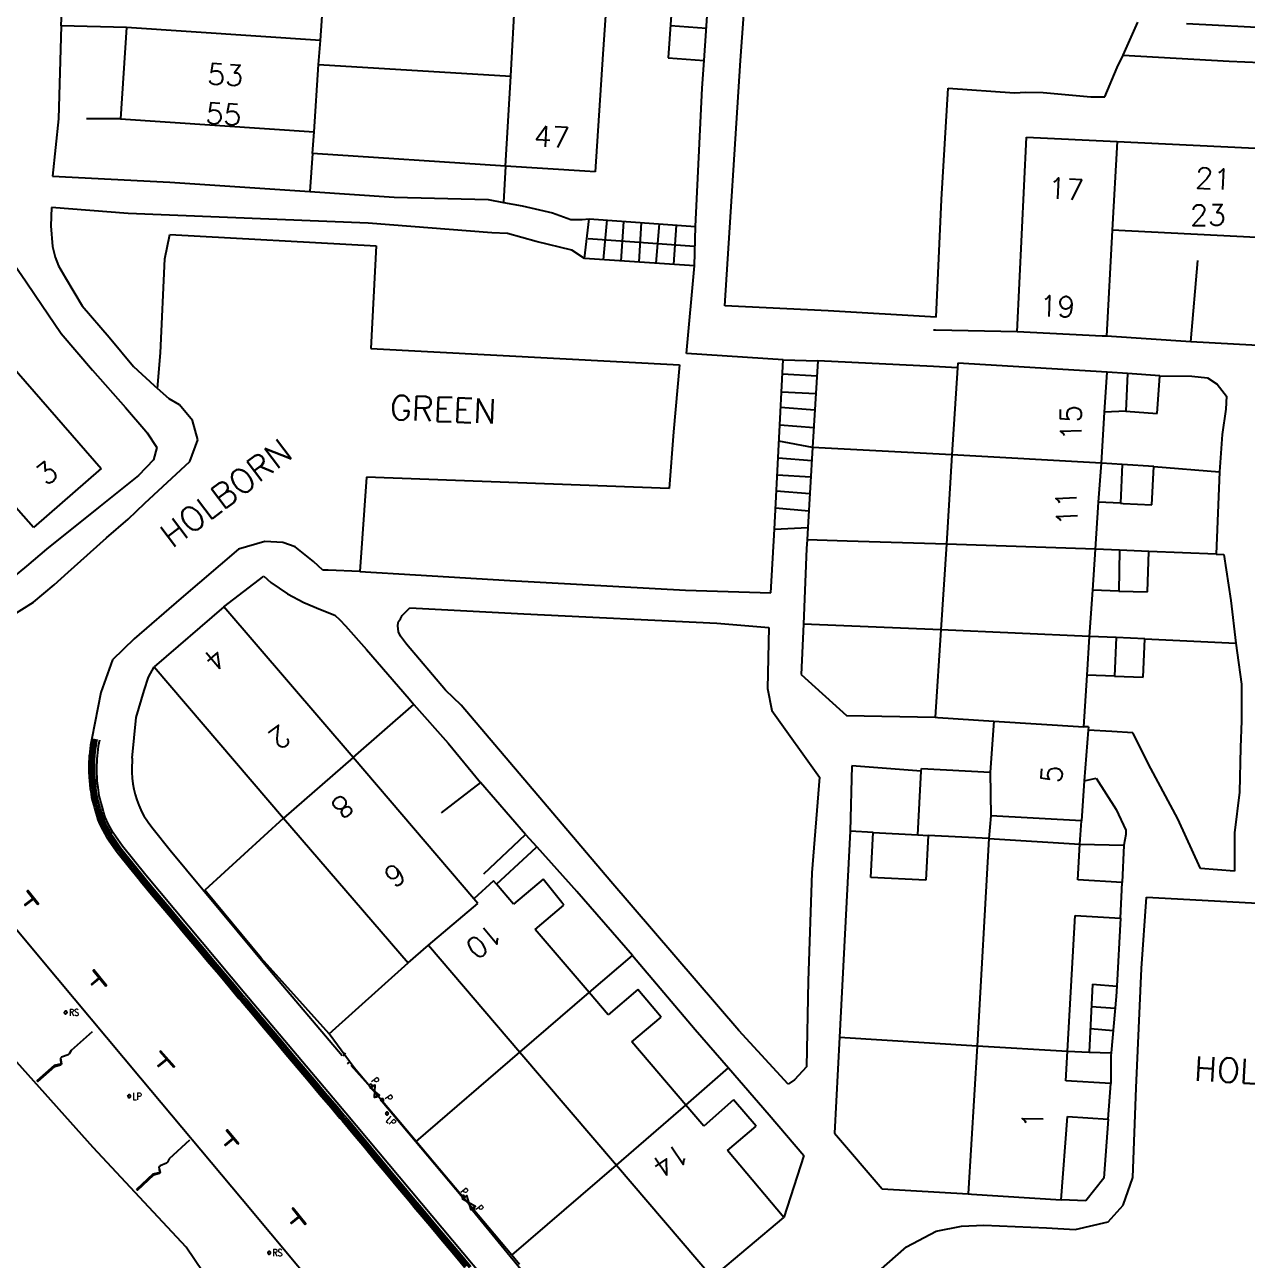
# Model space of a CAD drawing. Extents: x 427500 to 429848, y 434500 to 436505.
# Drawn here: x 429245.7 to 429316, y 435258.1 to 435329.1 of the extents above; entities that cross this region are included whole.
import ezdxf

# ---------------------------------------------------------------- set-up
doc = ezdxf.new("R2010")
doc.units = 0
doc.layers.get('0').update_dxf_attribs({"color": 222})
doc.layers.add('LPTIP_Ex_Base', color=8, linetype='Continuous')
doc.styles.add('MtXpl_Romans', font='romans__.ttf')
doc.styles.get("Standard").update_dxf_attribs({"font": 'romans.shx'})

# ---------------------------------------------------------------- blocks, each defined once
blk = doc.blocks.new('MH_LINE')
at = {"color": 0, "linetype": 'ByBlock', "flags": 128}
blk.add_lwpolyline([(-0.5, 0), (0.5, 0)], dxfattribs=at)
blk = doc.blocks.new('FENCE_UP')
at = {"color": 0, "linetype": 'ByBlock', "flags": 128}
blk.add_lwpolyline([(0, 0.5), (0, -0.5)], dxfattribs=at)
blk = doc.blocks.new('GATE')
at = {"color": 0, "linetype": 'ByBlock', "flags": 128}
for points in [[(-0.450902, 0), (-0.451904, 0.007014), (-0.455912, 0.014028), (-0.460922, 0.019038), (-0.467936, 0.023046), (-0.475952, 0.024048), (-0.482966, 0.023046), (-0.48998, 0.019038), (-0.49499, 0.014028), (-0.498998, 0.007014), (-0.5, 0), (-0.498998, -0.007014), (-0.49499, -0.014028), (-0.48998, -0.019038), (-0.482966, -0.023046), (-0.475952, -0.024048), (-0.467936, -0.023046), (-0.460922, -0.019038), (-0.455912, -0.014028), (-0.451904, -0.007014)], [(-0.475952, 0.024048), (-0.475952, 0.078156), (0.475952, -0.078156), (0.475952, -0.024048)], [(-0.475952, -0.024048), (-0.475952, -0.078156), (0.475952, 0.078156), (0.475952, 0.024048)], [(-0.450902, 0), (-0.451904, -0.007014)], [(0.5, 0), (0.498998, 0.007014), (0.49499, 0.014028), (0.48998, 0.019038), (0.482966, 0.023046), (0.475952, 0.024048), (0.467936, 0.023046), (0.460922, 0.019038), (0.455912, 0.014028), (0.451904, 0.007014), (0.450902, 0), (0.451904, -0.007014), (0.455912, -0.014028), (0.460922, -0.019038), (0.467936, -0.023046), (0.475952, -0.024048), (0.482966, -0.023046), (0.48998, -0.019038), (0.49499, -0.014028), (0.498998, -0.007014)], [(0.5, 0), (0.498998, -0.007014)]]:
    blk.add_lwpolyline(points, dxfattribs=at)
blk = doc.blocks.new('CIRCL')
at = {"color": 0, "linetype": 'ByBlock', "flags": 128}
for points in [[(0.5, 0), (0.475, 0.154), (0.404, 0.293), (0.293, 0.404), (0.154, 0.475), (0, 0.5), (-0.154, 0.475), (-0.293, 0.404), (-0.404, 0.293), (-0.475, 0.154), (-0.5, 0), (-0.475, -0.154), (-0.404, -0.293), (-0.293, -0.404), (-0.154, -0.475), (0, -0.5), (0.154, -0.475), (0.293, -0.404), (0.404, -0.293), (0.475, -0.154)], [(0.5, 0), (0.475, -0.154)]]:
    blk.add_lwpolyline(points, dxfattribs=at)
blk = doc.blocks.new('MH_BANK_L')
at = {"color": 0, "linetype": 'ByBlock', "flags": 128}
for points in [[(-0.19, 0.02005), (-0.5, 0.02005)], [(-0.5, 0.02005), (-0.5, 0.00005)], [(-0.5, 0.01905), (-0.19, 0.01905)], [(-0.5, 0.01795), (-0.19, 0.01795)], [(-0.5, 0.01695), (-0.19, 0.01695)], [(-0.5, 0.01595), (-0.19, 0.01595)], [(-0.5, 0.01495), (-0.19, 0.01495)], [(-0.5, 0.01395), (-0.19, 0.01395)], [(-0.5, 0.01305), (-0.19, 0.01305)], [(-0.5, 0.01205), (-0.19, 0.01205)], [(-0.5, 0.01105), (-0.19, 0.01105)], [(-0.5, 0.01005), (-0.19, 0.01005)], [(-0.5, 0.00905), (-0.19, 0.00905)], [(-0.5, 0.00805), (-0.19, 0.00805)], [(-0.5, 0.00695), (-0.19, 0.00695)], [(-0.5, 0.00595), (-0.19, 0.00595)], [(-0.5, 0.00495), (-0.19, 0.00495)], [(-0.5, 0.00405), (-0.19, 0.00405)], [(-0.5, 0.00295), (-0.19, 0.00295)], [(-0.5, 0.00195), (-0.19, 0.00195)], [(-0.5, 0.00105), (-0.19, 0.00105)], [(-0.5, 0.00005), (-0.19, 0.00005)], [(-0.19, 0.00005), (-0.19, 0.02005)], [(-0.1, -0.04005), (-0.19, 0.02005)], [(-0.19, 0.01905), (-0.101, -0.03995)], [(-0.19, 0.01795), (-0.102, -0.04005)], [(-0.19, 0.01695), (-0.1031, -0.03995)], [(-0.19, 0.01595), (-0.1042, -0.04005)], [(-0.19, 0.01495), (-0.1052, -0.03995)], [(-0.19, 0.01395), (-0.1062, -0.03995)], [(-0.19, 0.01305), (-0.1072, -0.03995)], [(-0.19, 0.01205), (-0.108, -0.03995)], [(-0.19, 0.01105), (-0.109, -0.03995)], [(-0.19, 0.01005), (-0.11, -0.04005)], [(-0.19, 0.00905), (-0.1112, -0.03995)], [(-0.19, 0.00805), (-0.19, 0.00695)], [(-0.19, 0.00805), (-0.1124, -0.04005)], [(-0.19, 0.00695), (-0.1135, -0.03995)], [(-0.19, 0.00595), (-0.1144, -0.03995)], [(-0.19, 0.00495), (-0.1154, -0.03995)], [(-0.19, 0.00405), (-0.1163, -0.03995)], [(-0.19, 0.00295), (-0.1173, -0.03995)], [(-0.19, 0.00195), (-0.1183, -0.03995)], [(-0.19, 0.00105), (-0.1191, -0.04005)], [(-0.19, 0.00005), (-0.12, -0.04005)], [(-0.0601, 0.04005), (-0.11, -0.04005)], [(-0.0601, 0.04005), (-0.109, -0.03995)], [(-0.0601, 0.04005), (-0.108, -0.03995)], [(-0.0601, 0.04005), (-0.1072, -0.03995)], [(-0.0601, 0.04005), (-0.1062, -0.03995)], [(-0.0601, 0.04005), (-0.1058, -0.03085)], [(-0.0601, 0.04005), (-0.1055, -0.03155)], [(-0.0601, 0.04005), (-0.1052, -0.03995)], [(-0.0601, 0.04005), (-0.1042, -0.04005)], [(-0.0601, 0.04005), (-0.1031, -0.03995)], [(-0.0601, 0.04005), (-0.102, -0.04005)], [(-0.0601, 0.04005), (-0.101, -0.03995)], [(-0.0601, 0.04005), (-0.1, -0.04005)], [(-0.0601, 0.04005), (-0.1, -0.04005)], [(-0.04, 0.04005), (-0.0601, 0.04005)], [(0.05, 0.00005), (-0.04, 0.04005)], [(0.07, 0.00005), (0.05, 0.00005)], [(0.12, 0.02005), (0.07, 0.00005)], [(0.5, 0.02005), (0.12, 0.02005)], [(-0.1, -0.04005), (-0.12, -0.04005)], [(-0.1058, -0.03085), (-0.1137, -0.03085)], [(-0.1055, -0.03155), (-0.1127, -0.03155)], [(-0.1059, -0.03225), (-0.1116, -0.03225)], [(-0.1065, -0.03295), (-0.1105, -0.03295)], [(-0.107, -0.03375), (-0.1094, -0.03375)], [(-0.1075, -0.03445), (-0.1083, -0.03445)], [(-0.1055, -0.03155), (-0.1077, -0.03485)]]:
    blk.add_lwpolyline(points, dxfattribs=at)

msp = doc.modelspace()

# ---------------------------------------------------------------- linework, layer by layer
at = {"layer": 'LPTIP_Ex_Base', "color": 251, "true_color": 0x636466}
for p, q in [((429286.85, 435327.05), (429287.75, 435339.4)), ((429247.8, 435329.05), (429248.05, 435335.35)), ((429262.7, 435328.2), (429263.05, 435333.09)), ((429273.64, 435326.15), (429273.99, 435332.34)), ((429279.25, 435332.05), (429278.94, 435327.41)), ((429282.96, 435330.95), (429282.7, 435327.2)), ((429284.76, 435327.05), (429285.02, 435330.9)), ((429247.8, 435329.05), (429247.65, 435323.7)), ((429251.55, 435328.95), (429247.8, 435329.05)), ((429251.55, 435328.95), (429251.2, 435323.7)), ((429262.7, 435328.2), (429251.55, 435328.95)), ((429282.83, 435329.06), (429284.89, 435328.9)), ((429308.85, 435327.35), (429309.7, 435329.25)), ((429312.5, 435329.18), (429321.55, 435328.7)), ((429262.6, 435326.81), (429262.7, 435328.2)), ((429278.94, 435327.41), (429278.5, 435320.65)), ((429282.7, 435327.2), (429284.76, 435327.05)), ((429308.5, 435326.65), (429308.85, 435327.35)), ((429308.85, 435327.35), (429314.95, 435327)), ((429262.34, 435322.94), (429262.6, 435326.81)), ((429262.6, 435326.81), (429273.64, 435326.15)), ((429284.65, 435325.45), (429284.76, 435327.05)), ((429285.95, 435312.95), (429286.85, 435327.05)), ((429307.8, 435324.95), (429308.5, 435326.65)), ((429314.95, 435327), (429319.91, 435326.82)), ((429273.35, 435320.98), (429273.64, 435326.15)), ((429284.26, 435317.5), (429284.65, 435325.45)), ((429298.4, 435319.05), (429298.8, 435325.45)), ((429298.8, 435325.45), (429302.6, 435325.19)), ((429302.6, 435325.19), (429303.25, 435325.23)), ((429303.25, 435325.23), (429304.25, 435325.2)), ((429304.25, 435325.2), (429307, 435324.95)), ((429307, 435324.95), (429307.8, 435324.95)), ((429247.65, 435323.7), (429247.3, 435320.4)), ((429251.2, 435323.7), (429249.25, 435323.7)), ((429251.2, 435323.7), (429262.34, 435322.94)), ((429262.25, 435321.7), (429262.34, 435322.94)), ((429302.75, 435311.45), (429303.3, 435322.65)), ((429303.3, 435322.65), (429308.5, 435322.4)), ((429308.5, 435322.4), (429308.23, 435317.3)), ((429308.5, 435322.4), (429319.57, 435321.86)), ((429262.25, 435321.7), (429262.09, 435319.52)), ((429273.35, 435320.98), (429262.25, 435321.7)), ((429273.35, 435320.98), (429273.23, 435318.89)), ((429277.91, 435320.69), (429273.35, 435320.98)), ((429247.3, 435320.4), (429254.05, 435320.05)), ((429254.05, 435320.05), (429262.09, 435319.52)), ((429278.5, 435320.65), (429277.91, 435320.69)), ((429262.09, 435319.52), (429266.95, 435319.2)), ((429247.25, 435318.6), (429247.2, 435317.55)), ((429251.65, 435318.25), (429247.25, 435318.6)), ((429266.95, 435319.2), (429272.35, 435319.05)), ((429272.35, 435319.05), (429273.23, 435318.89)), ((429273.23, 435318.89), (429274.3, 435318.7)), ((429274.3, 435318.7), (429276.05, 435318.3)), ((429298.1, 435312.3), (429298.4, 435319.05)), ((429265.45, 435317.7), (429251.65, 435318.25)), ((429276.05, 435318.3), (429277.1, 435317.9)), ((429277.1, 435317.9), (429277.75, 435317.9)), ((429277.75, 435317.9), (429278.16, 435317.95)), ((429277.89, 435315.66), (429278.16, 435317.95)), ((429278.16, 435317.95), (429284.26, 435317.5)), ((429247.2, 435317.55), (429247.3, 435316.35)), ((429272.55, 435317.15), (429265.45, 435317.7)), ((429279.16, 435317.88), (429278.95, 435315.59)), ((429280, 435315.52), (429280.15, 435317.8)), ((429281.15, 435317.73), (429281, 435315.46)), ((429282, 435315.39), (429282.2, 435317.65)), ((429283.15, 435317.58), (429283, 435315.33)), ((429284.2, 435315.25), (429284.26, 435317.5)), ((429308.23, 435317.3), (429307.9, 435311.2)), ((429319.22, 435316.73), (429308.23, 435317.3)), ((429253.75, 435315.65), (429254.05, 435317.05)), ((429254.05, 435317.05), (429265.9, 435316.4)), ((429273.45, 435317.1), (429272.55, 435317.15)), ((429275.1, 435316.65), (429273.45, 435317.1)), ((429277.15, 435316.15), (429275.1, 435316.65)), ((429284.2, 435316.35), (429278.1, 435316.8)), ((429247.3, 435316.35), (429247.45, 435315.75)), ((429265.9, 435316.4), (429265.6, 435310.5)), ((429277.89, 435315.66), (429277.15, 435316.15)), ((429245.15, 435315.25), (429245.74, 435314.38)), ((429247.45, 435315.75), (429247.65, 435315.25)), ((429247.65, 435315.25), (429248.05, 435314.55)), ((429253.5, 435310.25), (429253.75, 435315.65)), ((429284.2, 435315.25), (429277.89, 435315.66)), ((429283.75, 435310.2), (429284.2, 435315.25)), ((429312.75, 435310.88), (429313.15, 435315.55)), ((429245.74, 435314.38), (429246.3, 435313.55)), ((429248.05, 435314.55), (429249, 435312.95)), ((429246.3, 435313.55), (429247.8, 435311.35)), ((429249, 435312.95), (429250.55, 435311.15)), ((429291.9, 435312.65), (429285.95, 435312.95)), ((429298.1, 435312.3), (429291.9, 435312.65)), ((429242.88, 435311.87), (429250.1, 435303.6)), ((429298.06, 435311.55), (429297.95, 435311.55)), ((429302.75, 435311.45), (429298.06, 435311.55)), ((429247.8, 435311.35), (429249.6, 435309.25)), ((429250.55, 435311.15), (429251.95, 435309.45)), ((429307.65, 435311.21), (429302.75, 435311.45)), ((429307.9, 435311.2), (429307.65, 435311.21)), ((429312.75, 435310.88), (429307.9, 435311.2)), ((429318.8, 435310.55), (429312.75, 435310.88)), ((429253.33, 435308.19), (429253.5, 435310.25)), ((429265.6, 435310.5), (429283.35, 435309.55)), ((429289.3, 435309.85), (429283.75, 435310.2)), ((429251.95, 435309.45), (429253.15, 435308.36)), ((429283.35, 435309.55), (429283, 435305.7)), ((429288.8, 435300.1), (429289.3, 435309.85)), ((429289.3, 435309.85), (429291.29, 435309.79)), ((429291.29, 435309.79), (429291, 435304.8)), ((429297.94, 435309.46), (429291.29, 435309.79)), ((429299.33, 435309.39), (429297.94, 435309.46)), ((429299.33, 435309.39), (429299.01, 435304.39)), ((429299.35, 435309.65), (429299.33, 435309.39)), ((429307.93, 435309.13), (429299.35, 435309.65)), ((429246.2, 435300.2), (429238.7, 435308.7)), ((429249.6, 435309.25), (429251.5, 435307.1)), ((429291.24, 435308.9), (429289.26, 435309.01)), ((429307.78, 435306.84), (429307.93, 435309.13)), ((429309.1, 435309.06), (429307.93, 435309.13)), ((429309.1, 435309.06), (429309, 435306.9)), ((429310.97, 435308.93), (429309.1, 435309.06)), ((429310.8, 435306.75), (429310.97, 435308.93)), ((429310.97, 435308.93), (429312.8, 435308.9)), ((429312.8, 435308.9), (429313.7, 435308.8)), ((429313.7, 435308.8), (429314.25, 435308.45)), ((429253.15, 435308.36), (429253.33, 435308.19)), ((429254, 435307.6), (429253.33, 435308.19)), ((429289.21, 435308.01), (429291.18, 435307.9)), ((429314.25, 435308.45), (429314.8, 435307.75)), ((429254.6, 435307.25), (429254, 435307.6)), ((429255.35, 435306.35), (429254.6, 435307.25)), ((429314.8, 435307.75), (429314.75, 435307)), ((429251.5, 435307.1), (429252.66, 435305.75)), ((429291.13, 435306.95), (429289.16, 435307.11)), ((429307.6, 435303.9), (429307.78, 435306.84)), ((429309, 435306.9), (429307.78, 435306.84)), ((429309, 435306.9), (429310.8, 435306.75)), ((429314.75, 435307), (429314.55, 435305.55)), ((429255.65, 435305.25), (429255.35, 435306.35)), ((429289.11, 435306.11), (429291.07, 435305.95)), ((429252.66, 435305.75), (429252.75, 435305.65)), ((429252.75, 435305.65), (429253.3, 435304.8)), ((429255.2, 435304), (429255.65, 435305.25)), ((429283, 435305.7), (429282.75, 435302.45)), ((429291, 435304.8), (429289.06, 435305.16)), ((429314.55, 435305.55), (429314.4, 435303.4)), ((429253.3, 435304.8), (429253.1, 435304.1)), ((429291, 435304.8), (429290.72, 435300.2)), ((429299.01, 435304.39), (429291, 435304.8)), ((429253.1, 435304.1), (429252.25, 435303.2)), ((429252.61, 435301.61), (429255.2, 435304)), ((429289.01, 435304.21), (429290.95, 435304.05)), ((429299.01, 435304.39), (429298.69, 435299.24)), ((429307.6, 435303.9), (429299.01, 435304.39)), ((429307.44, 435301.66), (429307.6, 435303.9)), ((429308.8, 435303.83), (429307.6, 435303.9)), ((429308.8, 435303.83), (429308.7, 435301.6)), ((429310.62, 435303.72), (429308.8, 435303.83)), ((429310.5, 435301.5), (429310.62, 435303.72)), ((429310.62, 435303.72), (429314.4, 435303.4)), ((429250.1, 435303.6), (429246.2, 435300.2)), ((429252.25, 435303.2), (429249.95, 435301.35)), ((429252.25, 435303.2), (429252.25, 435303.2)), ((429265.35, 435303.1), (429264.97, 435297.68)), ((429282.75, 435302.45), (429265.35, 435303.1)), ((429290.9, 435303.1), (429288.96, 435303.21)), ((429314.4, 435303.4), (429314.194, 435298.669)), ((429288.91, 435302.31), (429290.84, 435302.15)), ((429251.658, 435300.689), (429252.61, 435301.61)), ((429307.27, 435298.95), (429307.44, 435301.66)), ((429308.7, 435301.6), (429307.44, 435301.66)), ((429308.7, 435301.6), (429308.85, 435301.59)), ((429308.85, 435301.59), (429310.5, 435301.5)), ((429249.95, 435301.35), (429246.95, 435298.95)), ((429290.78, 435301.15), (429288.86, 435301.31)), ((429250.396, 435299.605), (429251.658, 435300.689)), ((429288.8, 435300.1), (429290.72, 435300.2)), ((429290.72, 435300.2), (429290.68, 435299.5)), ((429248.923, 435298.283), (429250.396, 435299.605)), ((429288.6, 435296.45), (429288.8, 435300.1)), ((429290.68, 435299.5), (429290.65, 435299)), ((429292.981, 435299.425), (429290.68, 435299.5)), ((429298.69, 435299.24), (429292.981, 435299.425)), ((429246.95, 435298.95), (429245.812, 435297.991)), ((429258, 435298.95), (429254.7, 435296.15)), ((429259.5, 435299.4), (429258, 435298.95)), ((429260.55, 435299.35), (429259.5, 435299.4)), ((429261.25, 435299.1), (429260.55, 435299.35)), ((429262.3, 435298.25), (429261.25, 435299.1)), ((429290.65, 435299), (429290.47, 435294.65)), ((429298.69, 435299.24), (429298.37, 435294.32)), ((429307.27, 435298.95), (429298.69, 435299.24)), ((429307.11, 435296.61), (429307.27, 435298.95)), ((429308.65, 435298.9), (429307.27, 435298.95)), ((429308.65, 435298.9), (429308.6, 435296.55)), ((429310.33, 435298.83), (429308.65, 435298.9)), ((429310.25, 435296.5), (429310.33, 435298.83)), ((429314.194, 435298.669), (429310.33, 435298.83)), ((429248.208, 435297.644), (429248.923, 435298.283)), ((429262.85, 435297.75), (429262.3, 435298.25)), ((429314.194, 435298.669), (429314.65, 435298.65)), ((429314.65, 435298.65), (429315.05, 435296)), ((429245.812, 435297.991), (429244.248, 435296.714)), ((429247.401, 435296.905), (429248.208, 435297.644)), ((429257.15, 435295.65), (429259.44, 435297.41)), ((429259.44, 435297.41), (429259.85, 435297.05)), ((429263.15, 435297.75), (429262.85, 435297.75)), ((429264.97, 435297.68), (429263.15, 435297.75)), ((429264.97, 435297.68), (429268.16, 435297.48)), ((429268.16, 435297.48), (429273.6, 435297.15)), ((429246.197, 435295.92), (429247.401, 435296.905)), ((429259.85, 435297.05), (429260.8, 435296.4)), ((429273.6, 435297.15), (429283.7, 435296.6)), ((429283.7, 435296.6), (429288.6, 435296.45)), ((429306.92, 435293.94), (429307.11, 435296.61)), ((429308.6, 435296.55), (429307.11, 435296.61)), ((429244.167, 435294.655), (429246.197, 435295.92)), ((429254.7, 435296.15), (429252, 435293.8)), ((429260.8, 435296.4), (429261.75, 435295.9)), ((429261.75, 435295.9), (429262.7, 435295.5)), ((429308.6, 435296.55), (429310.25, 435296.5)), ((429315.05, 435296), (429315.34, 435293.55)), ((429257.15, 435295.65), (429253.15, 435292.2)), ((429264.58, 435286.98), (429257.15, 435295.65)), ((429262.7, 435295.5), (429263.53, 435295.17)), ((429263.53, 435295.17), (429263.81, 435294.89)), ((429267.4, 435295.15), (429267.61, 435295.36)), ((429267.61, 435295.36), (429267.84, 435295.59)), ((429267.84, 435295.59), (429274.4, 435295.25)), ((429274.4, 435295.25), (429285.5, 435294.7)), ((429263.81, 435294.89), (429264.15, 435294.55)), ((429264.15, 435294.55), (429265.35, 435293.2)), ((429267.15, 435294.55), (429267.18, 435294.72)), ((429267.2, 435294.2), (429267.15, 435294.55)), ((429267.18, 435294.72), (429267.2, 435294.8)), ((429267.2, 435294.8), (429267.3, 435294.95)), ((429267.3, 435294.95), (429267.4, 435295.15)), ((429285.5, 435294.7), (429288.49, 435294.45)), ((429290.47, 435294.65), (429290.35, 435291.75)), ((429298.37, 435294.32), (429290.47, 435294.65)), ((429252, 435293.8), (429250.75, 435292.6)), ((429267.3, 435293.95), (429267.2, 435294.2)), ((429267.65, 435293.5), (429267.3, 435293.95)), ((429288.49, 435294.45), (429288.4, 435290.95)), ((429298.37, 435294.32), (429298.05, 435289.3)), ((429306.92, 435293.94), (429298.37, 435294.32)), ((429306.78, 435291.71), (429306.92, 435293.94)), ((429308.45, 435293.88), (429306.92, 435293.94)), ((429308.45, 435293.88), (429308.35, 435291.65)), ((429310.1, 435293.8), (429308.45, 435293.88)), ((429310, 435291.6), (429310.1, 435293.8)), ((429310.1, 435293.8), (429315.34, 435293.55)), ((429265.35, 435293.2), (429267.8, 435290.35)), ((429269.9, 435290.85), (429267.65, 435293.5)), ((429315.34, 435293.55), (429315.4, 435293)), ((429250.75, 435292.6), (429250.079, 435290.725)), ((429315.4, 435293), (429315.65, 435291.2)), ((429252.826, 435291.594), (429253.15, 435292.2)), ((429253.15, 435292.2), (429260.58, 435283.49)), ((429290.35, 435291.75), (429292.95, 435289.4)), ((429306.6, 435288.75), (429306.78, 435291.71)), ((429308.35, 435291.65), (429306.78, 435291.71)), ((429308.35, 435291.65), (429310, 435291.6)), ((429252.57, 435290.844), (429252.826, 435291.594)), ((429288.4, 435290.95), (429288.65, 435289.678)), ((429315.65, 435291.2), (429315.65, 435289.1)), ((429250.079, 435290.725), (429249.551, 435288.073)), ((429252.104, 435289.281), (429252.57, 435290.844)), ((429267.8, 435290.35), (429268.08, 435290.03)), ((429270.8, 435290), (429269.9, 435290.85)), ((429264.58, 435286.98), (429268.08, 435290.03)), ((429268.08, 435290.03), (429270.05, 435287.8)), ((429279.4, 435279.85), (429270.8, 435290)), ((429288.65, 435289.678), (429291.4, 435285.85)), ((429251.881, 435286.955), (429252.104, 435289.281)), ((429292.95, 435289.4), (429298.05, 435289.3)), ((429298.05, 435289.3), (429298.2, 435289.29)), ((429298.2, 435289.29), (429301.42, 435289.08)), ((429301.42, 435289.08), (429301.21, 435286.15)), ((429301.42, 435289.08), (429306.6, 435288.75)), ((429315.65, 435289.1), (429315.6, 435287.55)), ((429306.86, 435288.74), (429306.6, 435288.75)), ((429306.84, 435288.55), (429306.61, 435285.64)), ((429306.86, 435288.74), (429306.84, 435288.55)), ((429308.21, 435288.47), (429306.84, 435288.55)), ((429309.4, 435288.4), (429308.21, 435288.47)), ((429310.45, 435286.35), (429309.4, 435288.4)), ((429270.05, 435287.8), (429271.9, 435285.55)), ((429315.6, 435287.55), (429315.55, 435285)), ((429251.881, 435286.955), (429251.881, 435286.955)), ((429251.881, 435286.955), (429251.881, 435286.955)), ((429251.881, 435286.955), (429251.881, 435286.955)), ((429264.58, 435286.98), (429260.58, 435283.49)), ((429271.52, 435278.86), (429264.58, 435286.98)), ((429293.25, 435286.5), (429293.15, 435282.75)), ((429297.24, 435286.2), (429293.25, 435286.5)), ((429297.04, 435282.54), (429297.24, 435286.2)), ((429297.24, 435286.2), (429297.25, 435286.35)), ((429297.25, 435286.35), (429301.21, 435286.15)), ((429301.21, 435286.15), (429301.24, 435283.64)), ((429312, 435283.45), (429310.45, 435286.35)), ((429271.9, 435285.55), (429269.65, 435283.8)), ((429274.5, 435282.55), (429271.9, 435285.55)), ((429291.4, 435285.85), (429290.95, 435280.35)), ((429306.61, 435285.64), (429306.45, 435283.35)), ((429306.61, 435285.64), (429307.3, 435285.8)), ((429307.3, 435285.8), (429308.45, 435284)), ((429315.55, 435285), (429315.25, 435282.65)), ((429308.45, 435284), (429309, 435282.8)), ((429260.58, 435283.49), (429256.05, 435279.35)), ((429260.58, 435283.49), (429267.75, 435275.19)), ((429301.24, 435283.64), (429301.14, 435282.32)), ((429306.45, 435283.35), (429301.24, 435283.64)), ((429306.37, 435282), (429306.45, 435283.35)), ((429313.3, 435280.6), (429312, 435283.45)), ((429272.1, 435280.3), (429274.5, 435282.55)), ((429274.5, 435282.55), (429275.14, 435281.84)), ((429293.15, 435282.75), (429292.54, 435270.91)), ((429294.49, 435282.678), (429293.15, 435282.75)), ((429294.35, 435280.094), (429294.49, 435282.678)), ((429294.49, 435282.678), (429297.04, 435282.54)), ((429297.04, 435282.54), (429297.638, 435282.508)), ((429297.638, 435282.508), (429297.499, 435279.924)), ((429301.14, 435282.32), (429297.638, 435282.508)), ((429309, 435282.55), (429308.9, 435281.95)), ((429309, 435282.8), (429309, 435282.55)), ((429315.25, 435282.65), (429315.25, 435280.45)), ((429274.835, 435281.563), (429275.14, 435281.84)), ((429275.14, 435281.84), (429277.44, 435279.29)), ((429301.14, 435282.32), (429300.46, 435270.42)), ((429301.14, 435282.32), (429306.37, 435282)), ((429306.25, 435279.95), (429306.37, 435282)), ((429306.37, 435282), (429308.9, 435281.95)), ((429308.9, 435281.95), (429308.8, 435279.8)), ((429272.82, 435279.71), (429274.602, 435281.348)), ((429274.602, 435281.348), (429274.835, 435281.563)), ((429290.95, 435280.35), (429290.75, 435274.15)), ((429315.25, 435280.45), (429313.3, 435280.6)), ((429272.65, 435279.9), (429271.52, 435278.86)), ((429272.82, 435279.71), (429272.65, 435279.9)), ((429273.8, 435278.55), (429272.82, 435279.71)), ((429275.5, 435280), (429273.8, 435278.55)), ((429276.58, 435278.65), (429275.5, 435280)), ((429286.75, 435271.3), (429279.4, 435279.85)), ((429297.499, 435279.924), (429294.35, 435280.094)), ((429308.8, 435279.8), (429306.25, 435279.95)), ((429308.7, 435277.75), (429308.8, 435279.8)), ((429259.3, 435275.45), (429256.05, 435279.35)), ((429271.75, 435278.6), (429271.52, 435278.86)), ((429280.65, 435275.6), (429277.44, 435279.29)), ((429309.9, 435274.85), (429310.2, 435278.95)), ((429310.2, 435278.95), (429326.95, 435278.05)), ((429268.92, 435276.19), (429271.75, 435278.6)), ((429275.05, 435277.1), (429276.7, 435278.5)), ((429276.7, 435278.5), (429276.58, 435278.65)), ((429305.65, 435270.1), (429306.1, 435277.9)), ((429306.1, 435277.9), (429308.7, 435277.75)), ((429308.7, 435277.75), (429308.48, 435273.85)), ((429278.16, 435273.47), (429275.05, 435277.1)), ((429267.75, 435275.19), (429268.92, 435276.19)), ((429268.92, 435276.19), (429274.17, 435270.05)), ((429263.2, 435271.1), (429259.3, 435275.45)), ((429278.16, 435273.47), (429280.65, 435275.6)), ((429280.65, 435275.6), (429284.25, 435271.35)), ((429263.2, 435271.1), (429267.75, 435275.19)), ((429309.6, 435268), (429309.9, 435274.85)), ((429290.75, 435274.15), (429290.65, 435269.2)), ((429307.1, 435273.95), (429306.9, 435270.05)), ((429307.1, 435273.95), (429308.48, 435273.85)), ((429274.17, 435270.05), (429278.16, 435273.47)), ((429279.25, 435272.2), (429278.16, 435273.47)), ((429280.95, 435273.65), (429279.25, 435272.2)), ((429282.3, 435272.05), (429280.95, 435273.65)), ((429308.45, 435273.25), (429308.16, 435270.01)), ((429308.48, 435273.85), (429308.45, 435273.25)), ((429308.39, 435272.55), (429307.03, 435272.66)), ((429280.6, 435270.65), (429282.3, 435272.05)), ((429264.65, 435269.15), (429263.2, 435271.1)), ((429284.25, 435271.35), (429286.17, 435269.14)), ((429289.6, 435268.2), (429286.75, 435271.3)), ((429306.97, 435271.41), (429308.28, 435271.3)), ((429283.71, 435267.01), (429280.6, 435270.65)), ((429292.54, 435270.91), (429292.25, 435265.4)), ((429292.54, 435270.91), (429300.46, 435270.42)), ((429300.46, 435270.42), (429299.95, 435261.9)), ((429300.46, 435270.42), (429305.65, 435270.1)), ((429268.2, 435264.92), (429274.17, 435270.05)), ((429274.17, 435270.05), (429279.72, 435263.56)), ((429305.55, 435268.4), (429305.65, 435270.1)), ((429305.65, 435270.1), (429306.9, 435270.05)), ((429306.9, 435270.05), (429308.16, 435270.01)), ((429308.16, 435270.01), (429308.15, 435269.85)), ((429308.15, 435269.85), (429308.15, 435268.25)), ((429268.2, 435264.92), (429264.65, 435269.15)), ((429283.71, 435267.01), (429286.17, 435269.14)), ((429286.17, 435269.14), (429288.5, 435266.45)), ((429290.65, 435269.2), (429289.95, 435268.45)), ((429289.95, 435268.45), (429289.6, 435268.2)), ((429308.15, 435268.25), (429305.55, 435268.4)), ((429308, 435266.2), (429308.15, 435268.25)), ((429309.4, 435262.85), (429309.6, 435268)), ((429279.72, 435263.56), (429283.71, 435267.01)), ((429284.75, 435265.8), (429283.71, 435267.01)), ((429286.45, 435267.3), (429284.75, 435265.8)), ((429287.75, 435265.8), (429286.45, 435267.3)), ((429288.5, 435266.45), (429290.5, 435264.1)), ((429305.29, 435261.56), (429305.65, 435266.35)), ((429305.65, 435266.35), (429308, 435266.2)), ((429308, 435266.2), (429307.75, 435262.8)), ((429286.1, 435264.4), (429287.75, 435265.8)), ((429292.25, 435265.4), (429295, 435262.2)), ((429273.71, 435258.37), (429268.2, 435264.92)), ((429289.35, 435260.55), (429286.1, 435264.4)), ((429290.5, 435264.1), (429289.35, 435260.55)), ((429273.71, 435258.37), (429279.72, 435263.56)), ((429279.72, 435263.56), (429285.25, 435257.1)), ((429307.75, 435262.8), (429306.7, 435261.5)), ((429308.85, 435261.25), (429309.4, 435262.85)), ((429295, 435262.2), (429299.95, 435261.9)), ((429299.95, 435261.9), (429300.14, 435261.89)), ((429300.14, 435261.89), (429305.29, 435261.56)), ((429306.7, 435261.5), (429305.29, 435261.56)), ((429308, 435260.3), (429308.85, 435261.25)), ((429285.25, 435257.1), (429289.35, 435260.55)), ((429296.4, 435258.85), (429298.1, 435259.75)), ((429298.1, 435259.75), (429299.55, 435260.05)), ((429299.55, 435260.05), (429300.85, 435260.1)), ((429300.85, 435260.1), (429304.45, 435259.95)), ((429304.45, 435259.95), (429306.1, 435259.85)), ((429306.1, 435259.85), (429308, 435260.3)), ((429274.15, 435257.85), (429273.71, 435258.37)), ((429294.8, 435257.45), (429296.4, 435258.85))]:
    msp.add_line(p, q, dxfattribs=at)
at = {"layer": 'LPTIP_Ex_Base', "color": 251, "true_color": 0x636466, "flags": 128}
for points in [[(429198.78, 435332.928), (429204.536, 435325.901), (429210.581, 435318.631), (429216.784, 435311.241), (429223.709, 435302.909), (429229.385, 435296.065), (429235.028, 435289.291), (429240.614, 435282.634), (429246.597, 435275.473), (429252.351, 435268.575), (429258.209, 435261.59), (429264.695, 435253.809)], [(429260.595, 435250.267), (429258.781, 435253.215), (429254.992, 435258.83), (429249.628, 435264.559), (429241.158, 435274.006), (429233.656, 435282.713), (429225.857, 435291.355), (429221.504, 435296.555), (429214.582, 435305.157), (429208.413, 435311.407), (429201.187, 435316.07), (429198.158, 435317.935)], [(429249.551, 435288.073), (429249.517, 435287.889), (429249.486, 435287.698), (429249.458, 435287.507), (429249.436, 435287.315), (429249.417, 435287.125), (429249.416, 435287.113), (429249.414, 435287.078), (429249.403, 435286.93), (429249.392, 435286.738), (429249.387, 435286.545), (429249.385, 435286.352), (429249.389, 435286.136), (429249.394, 435286.071), (429249.398, 435286.013), (429249.411, 435285.84), (429249.427, 435285.634), (429249.448, 435285.415), (429249.473, 435285.211), (429249.492, 435285.073), (429249.496, 435285.042), (429249.518, 435284.878), (429249.549, 435284.693), (429249.6, 435284.477), (429249.674, 435284.234), (429249.713, 435284.093), (429249.74, 435283.999), (429249.802, 435283.741), (429249.909, 435283.406), (429250.028, 435283.138), (429250.101, 435282.974), (429250.409, 435282.423), (429250.521, 435282.26), (429250.967, 435281.61), (429251.102, 435281.442), (429251.727, 435280.662), (429252.315, 435279.929), (429252.355, 435279.882), (429252.998, 435279.116), (429253.641, 435278.35), (429254.284, 435277.584), (429254.927, 435276.818), (429255.57, 435276.052), (429256.213, 435275.287), (429256.856, 435274.521), (429257.499, 435273.755), (429258.017, 435273.138), (429258.143, 435272.989), (429258.788, 435272.225), (429259.432, 435271.461), (429260.077, 435270.697), (429260.722, 435269.932), (429261.367, 435269.168), (429262.012, 435268.404), (429262.657, 435267.64), (429263.302, 435266.876), (429263.821, 435266.261), (429263.946, 435266.111), (429264.588, 435265.344), (429265.229, 435264.577), (429265.871, 435263.809), (429266.512, 435263.042), (429267.153, 435262.275), (429267.795, 435261.508), (429268.177, 435261.051), (429268.437, 435260.741), (429269.079, 435259.975), (429269.722, 435259.208), (429270.364, 435258.442), (429271.007, 435257.676)], [(429249.649, 435288.055), (429249.615, 435287.87), (429249.584, 435287.682), (429249.558, 435287.493), (429249.535, 435287.304), (429249.517, 435287.116), (429249.516, 435287.104), (429249.513, 435287.07), (429249.502, 435286.924), (429249.492, 435286.733), (429249.487, 435286.542), (429249.485, 435286.351), (429249.489, 435286.138), (429249.493, 435286.079), (429249.498, 435286.02), (429249.511, 435285.847), (429249.527, 435285.642), (429249.547, 435285.425), (429249.573, 435285.224), (429249.591, 435285.087), (429249.595, 435285.055), (429249.617, 435284.891), (429249.648, 435284.71), (429249.697, 435284.5), (429249.77, 435284.263), (429249.81, 435284.12), (429249.837, 435284.023), (429249.899, 435283.765), (429250.005, 435283.437), (429250.119, 435283.179), (429250.188, 435283.023), (429250.496, 435282.472), (429250.603, 435282.316), (429251.045, 435281.672), (429251.18, 435281.504), (429251.805, 435280.724), (429252.392, 435279.992), (429252.431, 435279.946), (429253.074, 435279.18), (429253.717, 435278.414), (429254.36, 435277.648), (429255.003, 435276.883), (429255.647, 435276.117), (429256.29, 435275.351), (429256.933, 435274.585), (429257.576, 435273.819), (429258.093, 435273.203), (429258.219, 435273.054), (429258.864, 435272.29), (429259.509, 435271.525), (429260.154, 435270.761), (429260.799, 435269.997), (429261.444, 435269.233), (429262.089, 435268.468), (429262.734, 435267.704), (429263.379, 435266.94), (429263.897, 435266.325), (429264.023, 435266.175), (429264.664, 435265.408), (429265.306, 435264.641), (429265.947, 435263.873), (429266.589, 435263.106), (429267.23, 435262.339), (429267.871, 435261.572), (429268.254, 435261.115), (429268.513, 435260.805), (429269.156, 435260.039), (429269.798, 435259.273), (429270.441, 435258.506), (429271.083, 435257.74)], [(429249.748, 435288.036), (429249.714, 435287.854), (429249.683, 435287.668), (429249.657, 435287.481), (429249.635, 435287.294), (429249.616, 435287.107), (429249.616, 435287.097), (429249.611, 435287.041), (429249.602, 435286.917), (429249.592, 435286.73), (429249.587, 435286.541), (429249.585, 435286.353), (429249.588, 435286.152), (429249.597, 435286.034), (429249.598, 435286.028), (429249.61, 435285.855), (429249.626, 435285.651), (429249.647, 435285.437), (429249.672, 435285.237), (429249.695, 435285.068), (429249.699, 435285.037), (429249.716, 435284.906), (429249.745, 435284.733), (429249.793, 435284.529), (429249.866, 435284.29), (429249.931, 435284.059), (429249.933, 435284.05), (429249.995, 435283.795), (429250.096, 435283.477), (429250.259, 435283.109), (429250.28, 435283.064), (429250.579, 435282.529), (429250.775, 435282.243), (429251.128, 435281.729), (429251.365, 435281.433), (429251.991, 435280.653), (429252.47, 435280.056), (429252.621, 435279.875), (429253.265, 435279.109), (429253.908, 435278.343), (429254.551, 435277.577), (429255.194, 435276.812), (429255.837, 435276.046), (429256.48, 435275.28), (429257.123, 435274.514), (429257.766, 435273.748), (429258.17, 435273.267), (429258.41, 435272.983), (429259.055, 435272.219), (429259.7, 435271.454), (429260.345, 435270.69), (429260.99, 435269.926), (429261.634, 435269.162), (429262.279, 435268.398), (429262.924, 435267.633), (429263.569, 435266.869), (429263.974, 435266.39), (429264.213, 435266.104), (429264.854, 435265.337), (429265.496, 435264.57), (429266.137, 435263.802), (429266.778, 435263.035), (429267.42, 435262.268), (429268.061, 435261.501), (429268.33, 435261.179), (429268.703, 435260.734), (429269.346, 435259.968), (429269.988, 435259.202), (429270.631, 435258.435), (429271.273, 435257.669)], [(429249.846, 435288.018), (429249.812, 435287.836), (429249.782, 435287.652), (429249.756, 435287.467), (429249.734, 435287.282), (429249.716, 435287.098), (429249.715, 435287.088), (429249.711, 435287.033), (429249.702, 435286.912), (429249.692, 435286.724), (429249.687, 435286.538), (429249.685, 435286.352), (429249.688, 435286.154), (429249.697, 435286.042), (429249.698, 435286.035), (429249.71, 435285.862), (429249.726, 435285.659), (429249.746, 435285.447), (429249.771, 435285.25), (429249.794, 435285.081), (429249.798, 435285.05), (429249.814, 435284.923), (429249.844, 435284.75), (429249.891, 435284.552), (429249.962, 435284.319), (429250.027, 435284.086), (429250.03, 435284.074), (429250.092, 435283.819), (429250.192, 435283.508), (429250.351, 435283.15), (429250.367, 435283.112), (429250.666, 435282.578), (429250.857, 435282.3), (429251.206, 435281.792), (429251.443, 435281.495), (429252.069, 435280.715), (429252.547, 435280.119), (429252.698, 435279.939), (429253.341, 435279.173), (429253.984, 435278.408), (429254.627, 435277.642), (429255.27, 435276.876), (429255.913, 435276.11), (429256.556, 435275.344), (429257.199, 435274.578), (429257.842, 435273.813), (429258.246, 435273.332), (429258.486, 435273.047), (429259.131, 435272.283), (429259.776, 435271.519), (429260.421, 435270.755), (429261.066, 435269.991), (429261.711, 435269.226), (429262.356, 435268.462), (429263.001, 435267.698), (429263.646, 435266.934), (429264.051, 435266.454), (429264.29, 435266.168), (429264.931, 435265.401), (429265.572, 435264.634), (429266.214, 435263.867), (429266.855, 435263.099), (429267.497, 435262.332), (429268.138, 435261.565), (429268.407, 435261.243), (429268.78, 435260.798), (429269.423, 435260.032), (429270.065, 435259.266), (429270.708, 435258.5), (429271.35, 435257.733)], [(429249.994, 435287.99), (429249.96, 435287.81), (429249.93, 435287.63), (429249.905, 435287.448), (429249.883, 435287.267), (429249.865, 435287.084), (429249.865, 435287.077), (429249.852, 435286.902), (429249.842, 435286.719), (429249.837, 435286.536), (429249.835, 435286.353), (429249.837, 435286.169), (429249.838, 435286.168)], [(429251.881, 435286.955), (429251.878, 435286.755), (429251.869, 435286.472), (429251.865, 435286.142), (429251.875, 435285.799), (429251.909, 435285.478), (429251.969, 435285.173), (429252.049, 435284.859), (429252.145, 435284.548), (429252.253, 435284.249), (429252.369, 435283.975), (429252.471, 435283.76), (429252.564, 435283.598), (429252.677, 435283.434), (429252.843, 435283.215), (429253.092, 435282.887), (429254.06, 435281.652), (429259.79, 435274.765), (429263.955, 435269.852)], [(429274.357, 435254.381), (429268.522, 435261.34), (429264.165, 435266.55), (429258.361, 435273.428), (429252.663, 435280.214), (429251.328, 435281.88), (429250.792, 435282.659), (429250.503, 435283.178), (429250.331, 435283.564), (429250.236, 435283.861), (429250.175, 435284.112), (429250.106, 435284.36), (429250.035, 435284.593), (429249.991, 435284.781), (429249.963, 435284.944), (429249.942, 435285.101), (429249.92, 435285.269), (429249.895, 435285.464), (429249.875, 435285.673), (429249.86, 435285.874), (429249.847, 435286.046), (429249.838, 435286.168)], [(429264.182, 435269.592), (429264.182, 435269.592)], [(429264.449, 435269.295), (429265.603, 435268.016)]]:
    msp.add_lwpolyline(points, dxfattribs=at)
for points in [[(429246.198, 435278.84), (429246.167, 435278.88), (429245.701, 435278.526), (429245.732, 435278.486)], [(429246.464, 435278.541), (429246.503, 435278.573), (429245.89, 435279.332), (429245.851, 435279.301)], [(429250.365, 435273.845), (429250.404, 435273.876), (429249.68, 435274.771), (429249.641, 435274.739)], [(429249.994, 435274.274), (429249.962, 435274.312), (429249.534, 435273.956), (429249.566, 435273.917)], [(429253.873, 435269.599), (429253.842, 435269.638), (429253.36, 435269.258), (429253.391, 435269.219)], [(429254.27, 435269.191), (429254.308, 435269.224), (429253.533, 435270.113), (429253.495, 435270.08)], [(429257.961, 435264.771), (429257.999, 435264.803), (429257.341, 435265.583), (429257.303, 435265.551)], [(429257.699, 435265.061), (429257.668, 435265.099), (429257.214, 435264.729), (429257.246, 435264.69)], [(429261.829, 435260.142), (429261.868, 435260.174), (429261.134, 435261.089), (429261.095, 435261.058)], [(429261.462, 435260.547), (429261.431, 435260.586), (429260.999, 435260.231), (429261.031, 435260.192)]]:
    msp.add_lwpolyline(points, close=True, dxfattribs=at)

# ---------------------------------------------------------------- block references
at = {"layer": 'LPTIP_Ex_Base', "color": 251, "true_color": 0x636466}
for name, p, xscale, yscale, zscale, rotation in [('CIRCL', (429248.056, 435272.328), 0.16, 0.16, 0.16, 310.277901), ('MH_BANK_L', (429248.043, 435269.758), 4.245884, 3.5, 4.245884, 41.467705), ('MH_LINE', (429264.079, 435269.925), 0.210853, 2, 0.210853, 49.16152099999999), ('FENCE_UP', (429264.315, 435269.444), 0.2, 0.2, 0.2, 312.050761), ('CIRCL', (429265.595, 435268.12), 0.16, 0.16, 0.16, 308.705869), ('CIRCL', (429251.707, 435267.516), 0.16, 0.16, 0.16, 158.552279), ('GATE', (429265.823, 435267.796), 0.6588469999999998, 2, 0.6588469999999998, 113.530143), ('CIRCL', (429266.256, 435267.295), 0.16, 0.16, 0.16, 308.705869), ('MH_LINE', (429268.524, 435264.511), 7.364258, 2, 7.364258, 309.9133640000001), ('MH_BANK_L', (429253.698, 435263.525), 4.148755, 3.5, 4.148755, 43.01261599999999), ('CIRCL', (429270.921, 435261.73), 0.16, 0.16, 0.16, 309.47193), ('GATE', (429271.239, 435261.389), 0.8446930000000001, 2, 0.8446930000000001, 128.635031), ('CIRCL', (429271.494, 435261.034), 0.16, 0.16, 0.16, 129.77789), ('MH_LINE', (429273.007, 435259.065), 4.932395, 2, 4.932395, 309.285125), ('CIRCL', (429259.758, 435258.518), 0.16, 0.16, 0.16, 120.123488)]:
    msp.add_blockref(name, p, dxfattribs=dict(at, xscale=xscale, yscale=yscale, zscale=zscale, rotation=rotation))
at = {"layer": 'LPTIP_Ex_Base', "color": 251, "true_color": 0x636466, "xscale": 0.16, "yscale": 0.16, "zscale": 0.16}
msp.add_blockref('CIRCL', (429266.53, 435266.521), dxfattribs=at)

# ---------------------------------------------------------------- texts
at = {"layer": 'LPTIP_Ex_Base', "color": 251, "true_color": 0x636466, "style": 'MtXpl_Romans'}
for s, height, rotation, p in [('53', 1.2, 356.7, (429256.176, 435325.688)), ('55', 1.2, 356.7, (429256.076, 435323.428)), ('47', 1.2, 357.1, (429274.948, 435322.112)), ('21', 1.2, 357, (429312.974, 435319.712)), ('17', 1.2, 356.4, (429304.505, 435319.132)), ('23', 1.2, 0.3, (429312.703, 435317.555)), ('19', 1.2, 357.4, (429304.008, 435312.367)), ('GREEN', 1.4, 357.7, (429266.675, 435306.415)), ('15', 1.2, 91, (429306.461, 435305.206)), ('HOLBORN', 1.4, 37.2, (429254.181, 435298.96)), ('3', 1.2, 38.6, (429246.941, 435302.548)), ('11', 1.2, 92.4, (429306.245, 435300.327)), ('4', 1.2, 220.2, (429256.653, 435293.433)), ('2', 1.2, 216.8, (429260.407, 435288.928)), ('5', 1.2, 85.7, (429305.296, 435285.474)), ('8', 1.2, 217.9, (429264.013, 435284.946)), ('6', 1.2, 217.2, (429267.04, 435281.008)), ('10', 1.2, 219.5, (429272.517, 435277.533)), ('HOLBORN VIEW', 1.4, 356.8, (429312.898, 435268.422)), ('1', 1.2, 89.2, (429304.243, 435265.654)), ('14', 1.2, 214, (429283.349, 435264.908))]:
    msp.add_text(s, height=height, rotation=rotation, dxfattribs=at).set_placement(p)
at = {"layer": 'LPTIP_Ex_Base', "color": 251, "true_color": 0x636466, "width": 0.8}
for s, p in [('RS', (429248.256, 435272.128)), ('LP', (429251.907, 435267.316)), ('RS', (429259.958, 435258.318))]:
    msp.add_text(s, height=0.4, dxfattribs=at).set_placement(p)
for s, rotation, p in [('P', -53.28583, (429265.606, 435268.392)), ('P', -54.68889, (429266.389, 435267.402)), ('LP', -42.66269, (429266.438, 435266.106)), ('P', -51.25917, (429270.734, 435262.026)), ('P', -48.12222, (429271.623, 435261.035))]:
    msp.add_text(s, height=0.4, rotation=rotation, dxfattribs=at).set_placement(p)

doc.saveas('drawing.dxf')
